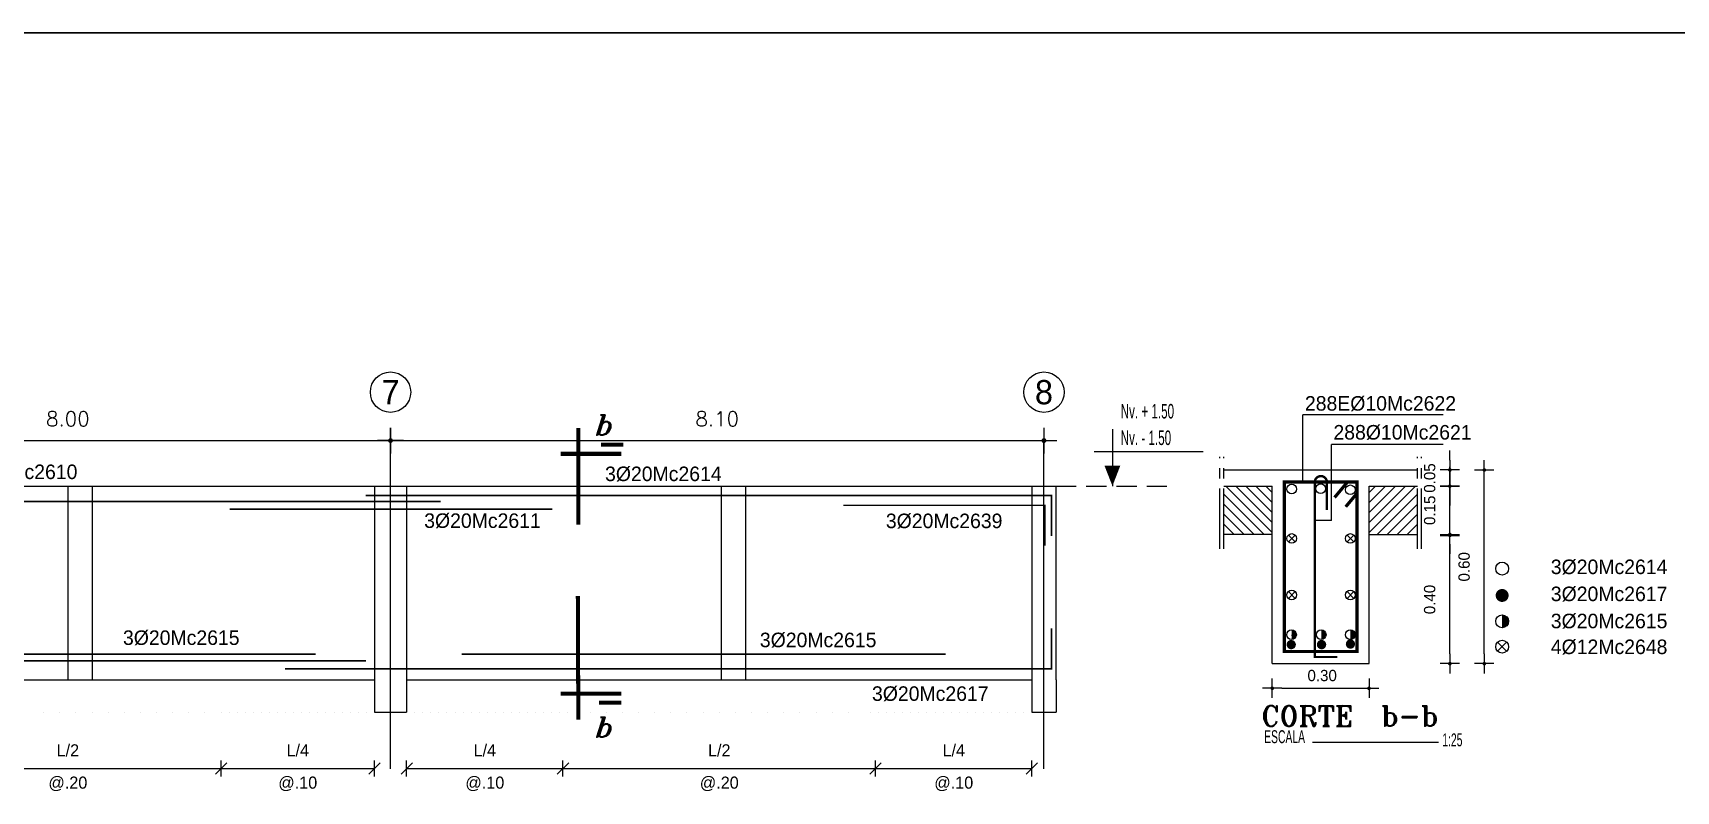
# Model space of a CAD drawing. Extents: x -2 to 140, y 23 to 108.
# Drawn here: x 85.88 to 106.25, y 90.42 to 99.81 of the extents above; entities that cross this region are included whole.
import ezdxf
from ezdxf.enums import TextEntityAlignment as Align

# ---------------------------------------------------------------- set-up
doc = ezdxf.new("R2010")
doc.units = 0
doc.header["$MEASUREMENT"] = 0
doc.linetypes.add('CENTER2', pattern=[1.125, 0.75, -0.125, 0.125, -0.125])
doc.linetypes.add('HIDDEN', pattern=[0.375, 0.25, -0.125])
doc.layers.get('0').update_dxf_attribs({"linetype": 'CONTINUOUS'})
doc.layers.get('DEFPOINTS').update_dxf_attribs({"color": 8, "linetype": 'CONTINUOUS'})
for name, color, linetype in [('ACEROS', 5, 'CONTINUOUS'), ('COLUMNAS', 2, 'CONTINUOUS'), ('EJES', 1, 'CONTINUOUS'), ('ESTRIBOS', 2, 'CONTINUOUS'), ('HIERROS', 5, 'CONTINUOUS'), ('L1', 5, 'CONTINUOUS'), ('LINEAS', 7, 'CONTINUOUS'), ('PLANILL1', 7, 'CONTINUOUS'), ('VIGAS', 7, 'CONTINUOUS')]:
    doc.layers.add(name, color=color, linetype=linetype)
doc.styles.add('ROMANT', font='romant')
doc.styles.add('STANDART', font='TXT.SHX', dxfattribs={"height": 0.18})
doc.dimstyles.new('ESCALA25', dxfattribs={"dimscale": 2, "dimtxt": 0.07, "dimasz": 0.06, "dimexe": 0, "dimexo": 0.06, "dimgap": 0.09, "dimtad": 1, "dimlfac": 0.25, "dimzin": 0, "dimtxsty": 'STANDARD', "dimblk": 'DOT', "dimcen": 0.09, "dimse1": 1, "dimse2": 1, "dimclrd": 1, "dimclre": 1, "dimclrt": 2, "dimazin": 3, "dimtfac": 1, "dimtix": 1, "dimtmove": 0, "dimatfit": 3, "dimtvp": 1.428571, "dimtolj": 1, "dimtzin": 0})
doc.dimstyles.new('STYLE100', dxfattribs={"dimscale": 2, "dimtxt": 0.08, "dimasz": 0.08, "dimexe": 0, "dimexo": 0.06, "dimgap": 0.09, "dimtad": 1, "dimzin": 0, "dimtxsty": 'STANDART', "dimblk": 'DOT', "dimcen": 0.09, "dimse1": 1, "dimse2": 1, "dimclrd": 1, "dimclre": 1, "dimclrt": 2, "dimazin": 3, "dimtfac": 1, "dimtix": 1, "dimtmove": 0, "dimatfit": 3, "dimtvp": 1.25, "dimtolj": 1, "dimtzin": 0})

# ---------------------------------------------------------------- blocks, each defined once
blk = doc.blocks.new('DOT')
at = {"color": 0}
for p, q in [((-1, 0), (1, 0)), ((0, 1), (0, -1))]:
    blk.add_line(p, q, dxfattribs=at)
at = {"color": 2, "linetype": 'BYBLOCK', "const_width": 0.1875}
blk.add_lwpolyline([(0.09375, 0, 1), (-0.09375, 0, 1)], format="xyb", close=True, dxfattribs=at)
blk = doc.blocks.new('*D8')
at = {"color": 1, "linetype": 'BYBLOCK'}
for p, q in [((21.953, 9.041), (21.953, 9.161)), ((21.953, 8.321), (21.953, 8.921)), ((21.953, 8.201), (21.953, 8.081))]:
    blk.add_line(p, q, dxfattribs=at)
at = {"layer": 'DEFPOINTS', "color": 0, "linetype": 'BYBLOCK'}
for p in [(20.951, 8.921), (21.953, 8.921), (20.951, 8.321)]:
    blk.add_point(p, dxfattribs=at)
at = {"color": 1, "linetype": 'BYBLOCK', "xscale": 0.12, "yscale": 0.12, "zscale": 0.12}
for p, rotation in [((21.953, 8.921), 270), ((21.953, 8.321), 90)]:
    blk.add_blockref('DOT', p, dxfattribs=dict(at, rotation=rotation))
at = {"color": 2, "linetype": 'BYBLOCK', "insert": (21.703, 8.621), "char_height": 0.14, "attachment_point": 5, "rotation": 90}
blk.add_mtext('\\A1;0.15', dxfattribs=at)
blk = doc.blocks.new('_DOT')
at = {"color": 0, "linetype": 'BYBLOCK'}
blk.add_line((-0.5, 0), (-1, 0), dxfattribs=at)
at = {"color": 0, "linetype": 'BYBLOCK', "const_width": 0.5}
blk.add_lwpolyline([(-0.25, 0, 1), (0.25, 0, 1)], format="xyb", close=True, dxfattribs=at)
blk = doc.blocks.new('*D9')
at = {"color": 1, "linetype": 'BYBLOCK'}
blk.add_line((22.38, 6.841), (22.38, 9.001), dxfattribs=at)
at = {"layer": 'DEFPOINTS', "color": 0, "linetype": 'BYBLOCK'}
for p in [(20.991, 9.121), (22.38, 9.121), (20.991, 6.721)]:
    blk.add_point(p, dxfattribs=at)
at = {"color": 1, "linetype": 'BYBLOCK', "xscale": 0.12, "yscale": 0.12, "zscale": 0.12}
for p, rotation in [((22.38, 9.121), 90), ((22.38, 6.721), 270)]:
    blk.add_blockref('DOT', p, dxfattribs=dict(at, rotation=rotation))
at = {"color": 2, "linetype": 'BYBLOCK', "insert": (22.13, 7.921), "char_height": 0.14, "attachment_point": 5, "rotation": 90}
blk.add_mtext('\\A1;0.60', dxfattribs=at)
blk = doc.blocks.new('*D10')
at = {"color": 1, "linetype": 'BYBLOCK'}
blk.add_line((21.953, 6.841), (21.953, 8.191), dxfattribs=at)
at = {"layer": 'DEFPOINTS', "color": 0, "linetype": 'BYBLOCK'}
for p in [(21.036, 8.311), (21.953, 8.311), (21.036, 6.721)]:
    blk.add_point(p, dxfattribs=at)
at = {"color": 1, "linetype": 'BYBLOCK', "xscale": 0.12, "yscale": 0.12, "zscale": 0.12}
for p, rotation in [((21.953, 8.311), 90), ((21.953, 6.721), 270)]:
    blk.add_blockref('DOT', p, dxfattribs=dict(at, rotation=rotation))
at = {"color": 2, "linetype": 'BYBLOCK', "insert": (21.703, 7.516), "char_height": 0.14, "attachment_point": 5, "rotation": 90}
blk.add_mtext('\\A1;0.40', dxfattribs=at)
blk = doc.blocks.new('*X1')
at = {"color": 0}
for p, q in [((24.221, 27.809), (24.797, 28.386)), ((24.221, 27.933), (24.674, 28.386)), ((24.221, 28.057), (24.55, 28.386)), ((24.221, 28.181), (24.426, 28.386)), ((24.221, 28.304), (24.302, 28.386)), ((24.321, 27.786), (24.821, 28.286)), ((24.445, 27.786), (24.821, 28.162)), ((24.568, 27.786), (24.821, 28.038)), ((24.692, 27.786), (24.821, 27.914)), ((24.816, 27.786), (24.821, 27.791))]:
    blk.add_line(p, q, dxfattribs=at)
blk = doc.blocks.new('*D11')
at = {"color": 1, "linetype": 'BYBLOCK'}
for p, q in [((21.953, 9.241), (21.953, 9.361)), ((21.953, 8.921), (21.953, 9.121)), ((21.953, 8.801), (21.953, 8.681))]:
    blk.add_line(p, q, dxfattribs=at)
at = {"layer": 'DEFPOINTS', "color": 0, "linetype": 'BYBLOCK'}
for p in [(21.953, 9.121), (21.953, 9.121), (20.951, 8.921)]:
    blk.add_point(p, dxfattribs=at)
at = {"color": 1, "linetype": 'BYBLOCK', "xscale": 0.12, "yscale": 0.12, "zscale": 0.12}
for p, rotation in [((21.953, 9.121), 270), ((21.953, 8.921), 90)]:
    blk.add_blockref('DOT', p, dxfattribs=dict(at, rotation=rotation))
at = {"color": 2, "linetype": 'BYBLOCK', "insert": (21.703, 9.021), "char_height": 0.14, "attachment_point": 5, "rotation": 90}
blk.add_mtext('\\A1;0.05', dxfattribs=at)
blk = doc.blocks.new('*D7')
at = {"color": 1, "linetype": 'BYBLOCK'}
blk.add_line((19.871, 6.416), (20.831, 6.416), dxfattribs=at)
at = {"layer": 'DEFPOINTS', "color": 0, "linetype": 'BYBLOCK'}
for p in [(19.751, 6.351), (20.951, 6.416), (20.951, 6.351)]:
    blk.add_point(p, dxfattribs=at)
at = {"color": 1, "linetype": 'BYBLOCK', "xscale": 0.12, "yscale": 0.12, "zscale": 0.12, "rotation": 180}
blk.add_blockref('DOT', (19.751, 6.416), dxfattribs=at)
at = {"color": 1, "linetype": 'BYBLOCK', "xscale": 0.12, "yscale": 0.12, "zscale": 0.12}
blk.add_blockref('DOT', (20.951, 6.416), dxfattribs=at)
at = {"color": 2, "linetype": 'BYBLOCK', "insert": (20.37, 6.573), "char_height": 0.14, "attachment_point": 5}
blk.add_mtext('\\A1;0.30', dxfattribs=at)
blk = doc.blocks.new('*D129')
at = {"color": 1, "linetype": 'BYBLOCK'}
blk.add_line((82.477, 94.761), (90.157, 94.761), dxfattribs=at)
at = {"layer": 'DEFPOINTS', "color": 0, "linetype": 'BYBLOCK'}
for p in [(82.317, 94.761), (90.317, 94.761), (90.317, 94.761)]:
    blk.add_point(p, dxfattribs=at)
at = {"color": 1, "linetype": 'BYBLOCK', "xscale": 0.16, "yscale": 0.16, "zscale": 0.16, "rotation": 180}
blk.add_blockref('DOT', (82.317, 94.761), dxfattribs=at)
at = {"color": 1, "linetype": 'BYBLOCK', "xscale": 0.16, "yscale": 0.16, "zscale": 0.16}
blk.add_blockref('DOT', (90.317, 94.761), dxfattribs=at)
at = {"color": 2, "linetype": 'BYBLOCK', "insert": (86.317, 95.031), "char_height": 0.18, "attachment_point": 5, "style": 'STANDART'}
blk.add_mtext('\\A1;8.00', dxfattribs=at)
blk = doc.blocks.new('*D130')
at = {"color": 1, "linetype": 'BYBLOCK'}
blk.add_line((90.477, 94.761), (98.257, 94.761), dxfattribs=at)
at = {"layer": 'DEFPOINTS', "color": 0, "linetype": 'BYBLOCK'}
for p in [(90.317, 94.761), (98.417, 94.761), (98.417, 94.761)]:
    blk.add_point(p, dxfattribs=at)
at = {"color": 1, "linetype": 'BYBLOCK', "xscale": 0.16, "yscale": 0.16, "zscale": 0.16, "rotation": 180}
blk.add_blockref('DOT', (90.317, 94.761), dxfattribs=at)
at = {"color": 1, "linetype": 'BYBLOCK', "xscale": 0.16, "yscale": 0.16, "zscale": 0.16}
blk.add_blockref('DOT', (98.417, 94.761), dxfattribs=at)
at = {"color": 2, "linetype": 'BYBLOCK', "insert": (94.367, 95.031), "char_height": 0.18, "attachment_point": 5, "style": 'STANDART'}
blk.add_mtext('\\A1;8.10', dxfattribs=at)

msp = doc.modelspace()

# ---------------------------------------------------------------- linework, layer by layer
at = {"color": 6}
msp.add_line((30.163, 99.813), (139.82, 99.813), dxfattribs=at)
for p, q in [((84.417, 90.698), (88.217, 90.698)), ((88.147, 90.627), (88.288, 90.769)), ((88.217, 90.598), (88.217, 90.798)), ((88.217, 90.698), (90.117, 90.698)), ((90.047, 90.627), (90.188, 90.769)), ((90.117, 90.598), (90.117, 90.798)), ((90.447, 90.627), (90.588, 90.769)), ((90.517, 90.598), (90.517, 90.798)), ((90.517, 90.698), (92.455, 90.698)), ((92.384, 90.627), (92.526, 90.769)), ((92.455, 90.598), (92.455, 90.798)), ((92.455, 90.698), (96.33, 90.698)), ((96.259, 90.627), (96.401, 90.769)), ((96.33, 90.598), (96.33, 90.798)), ((96.33, 90.698), (98.267, 90.698)), ((98.197, 90.627), (98.338, 90.769)), ((98.267, 90.598), (98.267, 90.798))]:
    msp.add_line(p, q)
for centre in [(90.317, 95.361), (98.417, 95.361)]:
    msp.add_circle(centre, 0.25)
at = {"layer": 'ACEROS', "color": 1, "linetype": 'CENTER2', "const_width": 0.05}
for points in [[(92.645, 94.919), (92.645, 93.72)], [(92.645, 91.302), (92.639, 92.835)]]:
    msp.add_lwpolyline(points, dxfattribs=at)
at = {"layer": 'ACEROS', "color": 1, "linetype": 'CONTINUOUS', "const_width": 0.05}
for points in [[(93.201, 94.709), (92.927, 94.709)], [(93.177, 94.597), (92.428, 94.597)], [(93.177, 91.625), (92.428, 91.625)], [(93.177, 91.513), (92.903, 91.513)]]:
    msp.add_lwpolyline(points, dxfattribs=at)
at = {"layer": 'ACEROS', "color": 5, "linetype": 'CONTINUOUS', "const_width": 0.04}
msp.add_lwpolyline([(101.397, 92.148), (101.397, 94.248), (102.297, 94.248), (102.297, 92.148)], close=True, dxfattribs=at)
at = {"layer": 'ACEROS', "const_width": 0.02}
for points in [[(81.937, 94.005), (90.937, 94.005)], [(92.321, 93.912), (88.321, 93.912)], [(90.009, 94.08), (98.509, 94.08), (98.509, 93.58)], [(95.93, 93.959), (98.43, 93.959), (98.43, 93.459)], [(89.01, 91.933), (98.51, 91.933), (98.51, 92.433)], [(89.388, 92.116), (83.388, 92.116)], [(97.198, 92.116), (91.198, 92.116)], [(81.013, 92.033), (90.013, 92.033)]]:
    msp.add_lwpolyline(points, dxfattribs=at)
at = {"layer": 'COLUMNAS', "color": 1, "linetype": 'CONTINUOUS'}
msp.add_solid([(99.167, 94.451), (99.364, 94.451), (99.266, 94.198)], dxfattribs=at)
at = {"layer": 'DEFPOINTS', "color": 0, "linetype": 'BYBLOCK'}
msp.add_point((100.94, 91.998), dxfattribs=at)
at = {"layer": 'EJES'}
for p, q in [((90.317, 90.692), (90.317, 94.761)), ((98.417, 90.692), (98.417, 94.761))]:
    msp.add_line(p, q, dxfattribs=at)
at = {"layer": 'EJES', "color": 7, "linetype": 'CONTINUOUS'}
for p, q in [((101.983, 93.77), (101.983, 94.714)), ((101.983, 93.77), (101.775, 93.77)), ((101.746, 91.026), (103.307, 91.026))]:
    msp.add_line(p, q, dxfattribs=at)
at = {"layer": 'EJES', "color": 7, "linetype": 'HIDDEN'}
msp.add_line((98.567, 94.198), (100.018, 94.198), dxfattribs=at)
at = {"layer": 'ESTRIBOS'}
for p, q in [((86.017, 91.398), (86.017, 91.398)), ((86.217, 91.398), (86.217, 91.398)), ((86.417, 91.398), (86.417, 91.398)), ((86.617, 91.398), (86.617, 91.398)), ((86.817, 91.398), (86.817, 91.398)), ((87.017, 91.398), (87.017, 91.398)), ((87.217, 91.398), (87.217, 91.398)), ((87.417, 91.398), (87.417, 91.398)), ((87.617, 91.398), (87.617, 91.398)), ((87.817, 91.398), (87.817, 91.398)), ((88.017, 91.398), (88.017, 91.398)), ((88.217, 91.398), (88.217, 91.398)), ((88.317, 91.398), (88.317, 91.398)), ((88.417, 91.398), (88.417, 91.398)), ((88.517, 91.398), (88.517, 91.398)), ((88.617, 91.398), (88.617, 91.398)), ((88.717, 91.398), (88.717, 91.398)), ((88.817, 91.398), (88.817, 91.398)), ((88.917, 91.398), (88.917, 91.398)), ((89.017, 91.398), (89.017, 91.398)), ((89.117, 91.398), (89.117, 91.398)), ((89.217, 91.398), (89.217, 91.398)), ((89.317, 91.398), (89.317, 91.398)), ((89.417, 91.398), (89.417, 91.398)), ((89.517, 91.398), (89.517, 91.398)), ((89.617, 91.398), (89.617, 91.398)), ((89.717, 91.398), (89.717, 91.398)), ((89.817, 91.398), (89.817, 91.398)), ((89.917, 91.398), (89.917, 91.398)), ((90.017, 91.398), (90.017, 91.398)), ((90.117, 91.398), (90.117, 91.398)), ((90.517, 91.398), (90.517, 91.398)), ((90.617, 91.398), (90.617, 91.398)), ((90.717, 91.398), (90.717, 91.398)), ((90.817, 91.398), (90.817, 91.398)), ((90.917, 91.398), (90.917, 91.398)), ((91.017, 91.398), (91.017, 91.398)), ((91.117, 91.398), (91.117, 91.398)), ((91.217, 91.398), (91.217, 91.398)), ((91.317, 91.398), (91.317, 91.398)), ((91.417, 91.398), (91.417, 91.398)), ((91.517, 91.398), (91.517, 91.398)), ((91.617, 91.398), (91.617, 91.398)), ((91.717, 91.398), (91.717, 91.398)), ((91.817, 91.398), (91.817, 91.398)), ((91.917, 91.398), (91.917, 91.398)), ((92.017, 91.398), (92.017, 91.398)), ((92.117, 91.398), (92.117, 91.398)), ((92.217, 91.398), (92.217, 91.398)), ((92.317, 91.398), (92.317, 91.398)), ((92.417, 91.398), (92.417, 91.398)), ((92.517, 91.398), (92.517, 91.398)), ((92.792, 91.398), (92.792, 91.398)), ((92.992, 91.398), (92.992, 91.398)), ((93.192, 91.398), (93.192, 91.398)), ((93.392, 91.398), (93.392, 91.398)), ((93.592, 91.398), (93.592, 91.398)), ((93.792, 91.398), (93.792, 91.398)), ((93.992, 91.398), (93.992, 91.398)), ((94.192, 91.398), (94.192, 91.398)), ((94.392, 91.398), (94.392, 91.398)), ((94.592, 91.398), (94.592, 91.398)), ((94.792, 91.398), (94.792, 91.398)), ((94.992, 91.398), (94.992, 91.398)), ((95.192, 91.398), (95.192, 91.398)), ((95.392, 91.398), (95.392, 91.398)), ((95.592, 91.398), (95.592, 91.398)), ((95.792, 91.398), (95.792, 91.398)), ((95.992, 91.398), (95.992, 91.398)), ((96.267, 91.398), (96.267, 91.398)), ((96.367, 91.398), (96.367, 91.398)), ((96.467, 91.398), (96.467, 91.398)), ((96.567, 91.398), (96.567, 91.398)), ((96.667, 91.398), (96.667, 91.398)), ((96.767, 91.398), (96.767, 91.398)), ((96.867, 91.398), (96.867, 91.398)), ((96.967, 91.398), (96.967, 91.398)), ((97.067, 91.398), (97.067, 91.398)), ((97.167, 91.398), (97.167, 91.398)), ((97.267, 91.398), (97.267, 91.398)), ((97.367, 91.398), (97.367, 91.398)), ((97.467, 91.398), (97.467, 91.398)), ((97.567, 91.398), (97.567, 91.398)), ((97.667, 91.398), (97.667, 91.398)), ((97.767, 91.398), (97.767, 91.398)), ((97.867, 91.398), (97.867, 91.398)), ((97.967, 91.398), (97.967, 91.398)), ((98.067, 91.398), (98.067, 91.398)), ((98.167, 91.398), (98.167, 91.398)), ((98.267, 91.398), (98.267, 91.398))]:
    msp.add_line(p, q, dxfattribs=at)
at = {"layer": 'L1', "color": 7, "linetype": 'CONTINUOUS'}
for p, q in [((99.266, 94.904), (99.266, 94.198)), ((99.039, 94.624), (100.389, 94.624))]:
    msp.add_line(p, q, dxfattribs=at)
at = {"layer": 'L1', "color": 2, "linetype": 'CONTINUOUS'}
for points, const_width in [([(104.057, 92.842, 1), (104.137, 92.842, 1)], 0.08), ([(101.454, 92.233, 1), (101.511, 92.233, 1)], 0.0576), ([(101.829, 92.233, 1), (101.887, 92.233, 1)], 0.0576), ([(102.188, 92.24, 1), (102.245, 92.24, 1)], 0.0576)]:
    msp.add_lwpolyline(points, format="xyb", close=True, dxfattribs=dict(at, const_width=const_width))
for points, const_width in [([(104.097, 92.482, 0.414214), (104.137, 92.522, 0.414214), (104.097, 92.562, 1)], 0.08), ([(101.486, 92.327, 0.414214), (101.514, 92.356, 0.414214), (101.486, 92.384, 1)], 0.0576), ([(101.854, 92.327, 0.414214), (101.883, 92.356, 0.414214), (101.854, 92.384, 1)], 0.0576), ([(102.216, 92.327, 0.414214), (102.245, 92.356, 0.414214), (102.216, 92.384, 1)], 0.0576)]:
    msp.add_lwpolyline(points, format="xyb", dxfattribs=dict(at, const_width=const_width))
at = {"layer": 'L1', "color": 7, "linetype": 'CONTINUOUS'}
for centre in [(101.489, 94.161), (101.847, 94.165), (102.216, 94.151), (101.489, 93.548), (102.216, 93.548), (101.489, 92.848), (102.216, 92.848), (101.486, 92.356), (101.854, 92.356), (102.216, 92.356)]:
    msp.add_circle(centre, 0.06, dxfattribs=at)
at = {"layer": 'L1', "color": 8, "linetype": 'CONTINUOUS'}
for centre in [(104.097, 93.175), (104.097, 92.522), (104.097, 92.207)]:
    msp.add_circle(centre, 0.08, dxfattribs=at)
at = {"layer": 'LINEAS'}
for p, q in [((101.628, 94.269), (101.628, 95.081)), ((103.364, 95.081), (101.628, 95.081)), ((103.364, 94.714), (101.983, 94.714)), ((100.647, 94.398), (103.047, 94.398)), ((100.647, 94.198), (101.247, 94.198)), ((102.447, 93.598), (102.447, 94.198)), ((102.447, 94.198), (103.047, 94.198)), ((101.247, 93.598), (100.647, 93.598)), ((101.532, 93.505), (101.447, 93.59)), ((101.447, 93.505), (101.532, 93.59)), ((102.174, 93.505), (102.259, 93.59)), ((102.259, 93.505), (102.174, 93.59)), ((102.447, 93.598), (103.047, 93.598)), ((101.447, 92.805), (101.532, 92.89)), ((101.532, 92.805), (101.447, 92.89)), ((102.259, 92.805), (102.174, 92.89)), ((102.174, 92.805), (102.259, 92.89)), ((104.04, 92.264), (104.153, 92.151)), ((104.153, 92.264), (104.04, 92.151)), ((101.247, 91.998), (102.447, 91.998))]:
    msp.add_line(p, q, dxfattribs=at)
at = {"layer": 'LINEAS', "color": 7}
msp.add_line((101.247, 93.598), (101.247, 94.198), dxfattribs=at)
at = {"layer": 'LINEAS', "color": 7, "linetype": 'CENTER2'}
for points in [[(100.597, 93.418), (100.597, 94.559)], [(100.647, 93.418), (100.647, 94.559)], [(103.047, 93.418), (103.047, 94.559)], [(103.097, 93.418), (103.097, 94.559)]]:
    msp.add_lwpolyline(points, dxfattribs=at)
at = {"layer": 'LINEAS', "color": 3}
for points in [[(102.027, 92.079, 0.025, 0.025, 0), (101.775, 92.079, 0.03, 0.03, 0), (101.775, 94.246, 0.03, 0.03, -1), (101.925, 94.246, 0.03, 0.03, 0), (101.925, 93.902, 0.03, 0.03, 0)], [(102.054, 92.079, 0.025, 0.025, 0), (102.027, 92.079, 0.03, 0.03, 0)]]:
    msp.add_lwpolyline(points, format="xyseb", dxfattribs=at)
at = {"layer": 'LINEAS', "color": 5, "const_width": 0.04}
for points in [[(102.18, 94.248), (102.02, 94.056)], [(102.297, 94.107), (102.158, 93.941)]]:
    msp.add_lwpolyline(points, dxfattribs=at)
at = {"layer": 'LINEAS', "color": 7, "linetype": 'CONTINUOUS'}
for points in [[(101.247, 91.998), (101.247, 93.598)], [(102.447, 91.998), (102.447, 93.598)]]:
    msp.add_lwpolyline(points, dxfattribs=at)
at = {"layer": 'PLANILL1', "color": 6}
msp.add_line((139.82, 99.813), (30.222, 99.813), dxfattribs=at)
at = {"layer": 'VIGAS'}
for p, q in [((82.517, 94.198), (86.317, 94.198)), ((86.317, 94.198), (86.617, 94.198)), ((86.317, 94.198), (86.317, 91.798)), ((86.617, 94.198), (86.617, 91.798)), ((86.617, 94.198), (90.117, 94.198)), ((90.117, 94.198), (90.517, 94.198)), ((90.117, 94.198), (90.117, 91.398)), ((90.517, 94.198), (90.517, 91.398)), ((90.517, 94.198), (94.417, 94.198)), ((94.417, 94.198), (94.717, 94.198)), ((94.417, 94.198), (94.417, 91.798)), ((94.717, 94.198), (94.717, 91.798)), ((94.717, 94.198), (98.267, 94.198)), ((98.267, 94.198), (98.567, 94.198)), ((98.267, 94.198), (98.267, 91.398)), ((98.567, 91.798), (98.567, 94.198)), ((82.517, 91.798), (86.467, 91.798)), ((86.467, 91.798), (90.117, 91.798)), ((90.517, 91.798), (94.567, 91.798)), ((94.567, 91.798), (98.267, 91.798)), ((98.567, 91.798), (98.567, 91.398)), ((90.117, 91.398), (90.517, 91.398)), ((98.267, 91.398), (98.567, 91.398))]:
    msp.add_line(p, q, dxfattribs=at)

# ---------------------------------------------------------------- block references
at = {"layer": 'LINEAS', "xscale": -1}
msp.add_blockref('*X1', (125.468, 65.812), dxfattribs=at)
at = {"layer": 'LINEAS'}
msp.add_blockref('*X1', (78.226, 65.812), dxfattribs=at)

# ---------------------------------------------------------------- texts
for s, height, p in [('7', 0.3, (90.317, 95.361)), ('8', 0.3, (98.417, 95.361)), ('3%%C20Mc2614', 0.1801, (105.423, 93.197)), ('3%%C20Mc2617', 0.1801, (105.423, 92.862)), ('3%%C20Mc2615', 0.1801, (105.423, 92.526)), ('4%%C12Mc2648', 0.1801, (105.423, 92.206))]:
    msp.add_text(s, height=height).set_placement(p, align=Align.MIDDLE)
for s, height, p in [('288E%%c10Mc2622', 0.18, (102.589, 95.132)), ('288%%c10Mc2621', 0.18, (102.862, 94.774)), ('3%%c20Mc2610', 0.18, (85.713, 94.284)), ('3%%c20Mc2614', 0.18, (93.699, 94.259)), ('3%%c20Mc2611', 0.18, (91.457, 93.679)), ('3%%c20Mc2639', 0.18, (97.18, 93.676)), ('3%%c20Mc2615', 0.18, (87.723, 92.229)), ('3%%c20Mc2615', 0.18, (95.618, 92.201)), ('3%%c20Mc2617', 0.18, (97.008, 91.536)), ('L/2', 0.15, (86.317, 90.848)), ('L/4', 0.15, (89.167, 90.848)), ('L/4', 0.15, (91.486, 90.848)), ('L/2', 0.15, (94.392, 90.848)), ('L/4', 0.15, (97.299, 90.848)), ('@.20', 0.15, (86.317, 90.448)), ('@.10', 0.15, (89.167, 90.448)), ('@.10', 0.15, (91.486, 90.448)), ('@.20', 0.15, (94.392, 90.448)), ('@.10', 0.15, (97.299, 90.448))]:
    msp.add_text(s, height=height).set_placement(p, align=Align.CENTER)
at = {"layer": 'HIERROS', "color": 2, "width": 0.6}
for s, height, p in [('Nv. + 1.50', 0.18, (99.368, 95.035)), ('Nv. - 1.50', 0.18, (99.368, 94.706)), ('ESCALA', 0.16, (101.147, 91.012)), ('1:25', 0.16, (103.355, 90.973))]:
    msp.add_text(s, height=height, dxfattribs=at).set_placement(p)
at = {"layer": 'HIERROS', "color": 6, "style": 'ROMANT', "oblique": 17}
for p in [(92.822, 94.829), (92.822, 91.085)]:
    msp.add_text('b', height=0.25, dxfattribs=at).set_placement(p)
at = {"layer": 'HIERROS', "color": 6, "style": 'ROMANT'}
msp.add_text('CORTE  b-b', height=0.25, dxfattribs=at).set_placement((101.112, 91.223))

# ---------------------------------------------------------------- dimensions: what is measured, and where the dimension line sits
for base, p1, p2, picture, middle in [((90.317, 94.761), (82.317, 94.761), (90.317, 94.761), '*D129', (86.317, 95.031)), ((98.417, 94.761), (90.317, 94.761), (98.417, 94.761), '*D130', (94.367, 95.031))]:
    dim = msp.add_linear_dim(base=base, p1=p1, p2=p2, dimstyle='STYLE100')
    dim.commit()
    dim.dimension.update_dxf_attribs({"geometry": picture, "text_midpoint": middle})
at = {"layer": 'LINEAS'}
for base, p1, p2, picture, middle in [((103.449, 94.398), (102.447, 94.198), (103.449, 94.398), '*D11', (103.199, 94.298)), ((103.449, 94.198), (102.447, 93.598), (102.447, 94.198), '*D8', (103.199, 93.898)), ((103.876, 94.398), (102.486, 91.998), (102.486, 94.398), '*D9', (103.626, 93.198)), ((103.449, 93.587), (102.532, 91.998), (102.532, 93.587), '*D10', (103.199, 92.793))]:
    dim = msp.add_linear_dim(base=base, p1=p1, p2=p2, angle=90, dimstyle='ESCALA25', dxfattribs=at)
    dim.commit()
    dim.dimension.update_dxf_attribs({"geometry": picture, "text_midpoint": middle, "insert": (81.496, 85.276)})
dim = msp.add_linear_dim(base=(102.447, 91.692), p1=(101.247, 91.628), p2=(102.447, 91.628), dimstyle='ESCALA25', dxfattribs=at)
dim.commit()
dim.dimension.update_dxf_attribs({"geometry": '*D7', "text_midpoint": (101.865, 91.599), "dimtype": 160, "insert": (81.496, 85.276)})

doc.saveas('drawing.dxf')
